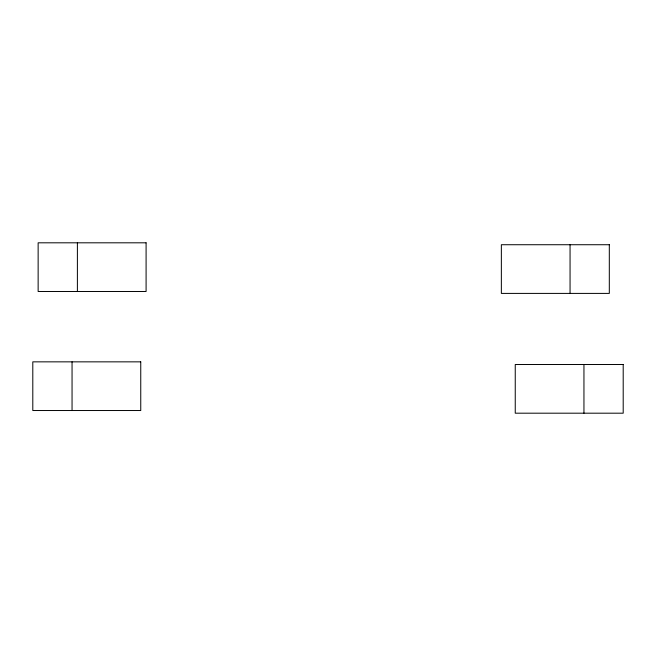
<?xml version="1.0" encoding="UTF-8"?>
<svg xmlns="http://www.w3.org/2000/svg" width="656" height="656" viewBox="0 0 656 656"><rect width="100%" height="100%" fill="white"/><g stroke="black" fill="none" stroke-linecap="round" stroke-linejoin="round"><path stroke-width="0.98" d="M583.947 364.515L583.947 413.19M570.056 244.729L570.056 293.404M77.392 242.81L77.392 291.485M72.053 361.85L72.053 410.525M146.091 242.81L38.138 242.81L38.138 291.485L146.091 291.485L146.091 242.81M609.309 244.729L501.356 244.729L501.356 293.404L609.309 293.404L609.309 244.729M140.753 361.85L32.8 361.85L32.8 410.525L140.753 410.525L140.753 361.85M623.2 364.515L515.247 364.515L515.247 413.19L623.2 413.19L623.2 364.515"/></g></svg>
